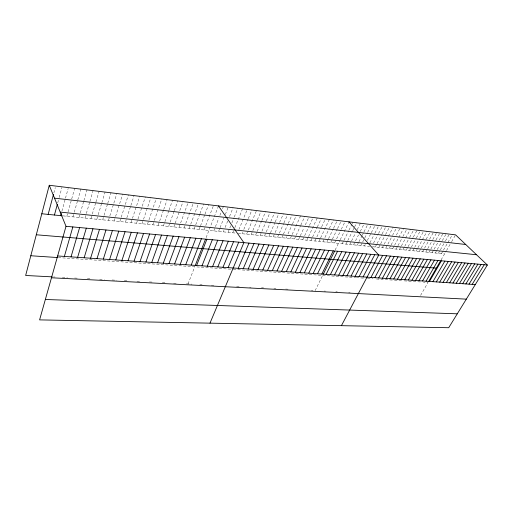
<?xml version="1.0" encoding="UTF-8"?>
<svg xmlns="http://www.w3.org/2000/svg" width="513" height="513" viewBox="0 0 513 513"><rect width="100%" height="100%" fill="white"/><g stroke="black" fill="none" stroke-linecap="round" stroke-linejoin="round"><path stroke-width="0.38" stroke-dasharray="2.56 1.92" d="M53.865 192.959L55.295 187.598M57.745 202.84L58.989 198.268M59.194 197.505L61.881 187.604M61.926 211.099L65.266 198.98M65.478 198.223L68.197 188.374M66.837 216.262L71.493 199.685M71.705 198.929L74.667 188.38M72.949 216.871L74.045 213.017M74.27 212.247L77.566 200.692M77.79 199.923L80.868 189.137M79.002 217.474L80.111 213.645M80.336 212.876L83.67 201.378M83.895 200.615L87.005 189.887M84.998 218.076L86.12 214.261M86.344 213.498L89.717 202.064M89.942 201.301L93.09 190.624M90.942 218.666L92.077 214.876M92.302 214.113L95.707 202.738M95.931 201.981L99.112 191.362M96.829 219.25L97.97 215.479M98.201 214.723L101.638 203.404M101.869 202.654L105.082 192.086M102.658 219.833L103.812 216.082M104.043 215.332L107.518 204.071M107.749 203.321L110.988 192.811M108.435 220.41L109.602 216.678M109.84 215.928L116.842 193.523M114.162 220.981L115.342 217.268M115.572 216.524L122.645 194.235M119.83 221.545L128.391 194.934M125.454 222.11L130.635 206.22M130.879 205.463L134.085 195.626M131.027 222.661L139.722 196.319M136.548 223.213L145.314 196.998M142.018 223.758L143.281 220.032M143.531 219.288L150.854 197.672M147.443 224.296L148.712 220.59M148.969 219.853L156.337 198.345M152.816 224.835L154.092 221.148M154.349 220.41L161.781 199.006M158.139 225.367L163.448 210.247M163.718 209.49L167.167 199.666M163.423 225.893L168.764 210.849M169.034 210.093L172.509 200.314M168.655 226.413L174.035 211.439M174.305 210.696L177.799 200.961M173.843 226.932L174.927 223.95M175.196 223.206L183.051 201.603M178.986 227.445L180.352 223.739M180.621 222.995L188.245 202.237M184.084 227.952L185.456 224.264M185.732 223.527L193.401 202.866M189.143 228.458L198.512 203.488M194.151 228.958L199.698 214.338M199.974 213.607L203.578 204.11M199.121 229.452L200.237 226.541M200.519 225.816L204.693 214.902M204.976 214.178L208.599 204.719M204.052 229.946L205.495 226.214M205.784 225.47L213.575 205.328M188.021 283.958L194.735 266.779M206.123 237.615L218.506 205.931M213.78 230.914L218.737 218.352M219.904 215.396L221.359 211.696M222.527 208.74L223.399 206.527M218.583 231.395L219.756 228.452M220.045 227.714L223.854 218.153M225.322 214.472L228.253 207.117M223.347 231.87L223.937 230.401M225.111 227.477L227.759 220.885M229.529 216.492L233.062 207.707M228.067 232.338L229.548 228.695M229.843 227.964L230.728 225.778M231.914 222.86L233.986 217.762M234.281 217.031L237.827 208.284M232.755 232.806L233.646 230.632M234.832 227.727L242.553 208.862M238.891 229.657L247.247 209.432M242.008 233.729L242.604 232.293M243.803 229.414L247.997 219.346M248.298 218.628L251.896 210.003M246.58 234.184L256.506 210.567M251.114 234.633L257.026 220.673M257.34 219.942L261.079 211.125M255.609 235.082L256.859 232.158M257.173 231.427L261.547 221.186M261.861 220.455L265.612 211.677M260.065 235.531L261.636 231.889M261.951 231.158L266.029 221.693M266.343 220.962L270.107 212.222M264.49 235.967L270.473 222.193M270.787 221.469L274.57 212.767M268.883 236.41L270.146 233.518M270.46 232.799L274.885 222.693M275.199 221.969L278.995 213.312M273.23 236.839L274.821 233.248M275.135 232.53L279.258 223.187M279.572 222.469L283.381 213.844M277.552 237.269L283.599 223.674M283.913 222.963L287.735 214.376M281.836 237.699L283.112 234.851M283.433 234.14L287.902 224.162M288.223 223.45L292.051 214.902M286.087 238.122L286.729 236.705M288.011 233.864L292.173 224.643M292.493 223.937L296.334 215.422M290.307 238.545L300.58 215.941M294.488 238.962L295.821 236.057M296.155 235.332L300.477 225.893M300.804 225.169L304.799 216.46M298.643 239.372L299.977 236.487M300.31 235.762L303.978 227.81M305.312 224.918L308.98 216.967M302.76 239.783L309.115 226.111M309.448 225.393L313.129 217.474M306.851 240.193L308.191 237.327M308.525 236.608L317.246 217.974M310.904 240.597L312.25 237.743M312.584 237.032L316.957 227.753M317.291 227.041L321.324 218.474M314.931 241.001L321.33 227.496M321.67 226.784L325.377 218.968M318.926 241.399L320.279 238.564M320.612 237.859L329.397 219.461M322.889 241.79L324.582 238.269M324.921 237.564L328.987 229.106M329.32 228.4L333.386 219.949M326.819 242.187L328.179 239.379M328.519 238.673L333.27 228.849M333.61 228.15L337.342 220.43M330.725 242.572L332.084 239.776M332.43 239.077L337.188 229.292M337.528 228.593L341.273 220.911M334.604 242.963L340.94 230.016M341.292 229.292L345.172 221.385M315.155 290.602L322.651 275.385M335.143 250.049L339.856 240.482M340.215 239.763L349.039 221.853M342.254 243.72L343.665 240.866M344.024 240.155L348.622 230.882M348.975 230.17L351.803 224.463M352.162 223.751L352.867 222.321M346.031 244.098L347.448 241.257M347.801 240.546L352.412 231.312M352.764 230.6L354.182 227.759M354.541 227.047L356.663 222.783M349.776 244.477L351.2 241.642M351.552 240.937L355.464 233.152M357.24 229.612L360.434 223.245M353.502 244.842L358.484 234.98M360.261 231.453L364.179 223.7M357.195 245.214L358.619 242.405M358.978 241.706L361.832 236.089M362.184 235.384L363.614 232.581M363.967 231.876L367.892 224.155M360.863 245.58L362.293 242.784M362.646 242.085L364.435 238.59M364.794 237.891L367.289 232.992M367.648 232.293L371.579 224.604M364.506 245.939L365.218 244.547M367.366 240.373L370.944 233.409M371.303 232.71L375.234 225.053M369.911 242.835L374.567 233.819M374.926 233.126L378.87 225.496M373.502 243.207L378.164 234.223M378.523 233.537L381.755 227.317M375.266 247.016L376.709 244.265M377.068 243.572L381.736 234.627M382.095 233.941L386.052 226.374M378.806 247.369L380.293 244.534M380.665 243.822L385.135 235.313M385.507 234.601L389.604 226.804M382.32 247.715L383.807 244.893M384.179 244.188L393.131 227.233M385.802 248.068L392.15 236.102M392.522 235.403L396.632 227.663M389.264 248.407L390.759 245.605M391.137 244.906L394.875 237.897M396.369 235.095L400.108 228.086M392.701 248.754L394.202 245.958M394.574 245.265L403.558 228.509M396.113 249.094L397.613 246.311M397.985 245.618L402.487 237.269M402.865 236.576L406.989 228.926M399.505 249.433L401.006 246.657M401.378 245.964L410.387 229.343M402.865 249.767L404.372 247.003M404.744 246.317L409.259 238.032M409.63 237.346L413.767 229.753M406.206 250.1L407.713 247.349M408.091 246.663L412.984 237.724M413.356 237.038L417.12 230.164M409.528 250.434L411.035 247.689M411.413 247.003L415.928 238.789M416.306 238.103L420.448 230.568M412.824 250.761L414.331 248.029M414.709 247.349L419.23 239.161M419.608 238.474L423.757 230.972M416.094 251.088L417.608 248.369M417.98 247.689L427.04 231.369M419.345 251.408L420.859 248.702M421.231 248.023L425.764 239.898M426.143 239.218L430.298 231.773M422.571 251.729L424.142 248.933M424.533 248.234L429.227 239.853M429.618 239.154L433.536 232.165M425.777 252.05L427.348 249.267M427.739 248.568L432.44 240.219M432.831 239.52L436.755 232.556M428.964 252.37L430.529 249.594M430.92 248.901L435.633 240.578M436.024 239.885L439.942 232.947M432.126 252.685L433.697 249.921M434.088 249.228L438.801 240.937M439.192 240.244L443.117 233.332M435.261 252.999L436.839 250.241M437.23 249.555L441.943 241.29M442.334 240.603L446.265 233.716M438.384 253.307L439.955 250.562M440.346 249.876L445.066 241.649M445.464 240.963L449.394 234.101M441.481 253.614L443.059 250.883M443.45 250.197L452.498 234.479M420.57 295.411L428.047 282.477L423.443 282.169M441.109 259.886L446.137 251.197M446.528 250.517L451.254 242.348M451.645 241.668L455.582 234.858M53.551 276.937L55.026 277.014M62.355 277.392L67.434 277.661M74.616 278.033L78.899 278.258M87.357 278.7L91.744 278.931M99.65 279.341L104.344 279.585M112.097 279.995L116.695 280.233M124.287 280.63L128.058 280.829M136.99 281.291L141.415 281.522M149.437 281.945L153.047 282.131M162.339 282.618L165.872 282.804M173.586 283.208L177.742 283.42M186.431 283.875L191.965 284.164M199.781 284.574L202.109 284.696M211.318 285.177L215.107 285.375M236.615 286.498L239.52 286.652M249.568 287.171L250.992 287.248M261.527 287.799L263.618 287.908M273.916 288.447L275.956 288.55M285.626 289.056L288.017 289.185M311.359 290.403L312.879 290.48M324.113 291.07L325.595 291.147M335.823 291.679L337.272 291.756M348.693 292.352L350.103 292.423M58.277 257.597L231.831 269.274M233.325 269.376L355.631 277.604M356.336 277.648L364.07 278.174M367.545 278.405L373.06 278.777M376.471 279.008L383.23 279.463M385.237 279.598L393.195 280.13M394.503 280.22L402.955 280.791M404.244 280.874L412.523 281.432M413.311 281.483L420.346 281.958M62.984 215.877L235.852 233.114M238.167 233.344L369.552 246.445M372.419 246.734L444.559 253.922"/><path stroke-width="0.77" d="M49.254 185.276L66.01 226.304L39.591 319.888L448.708 327.724L487.35 265.016L455.582 234.858L49.254 185.276L25.65 275.475L52.069 276.86M48.151 214.402L53.455 194.491M54.436 215.024L57.334 204.36M60.669 215.646L61.297 213.376M64.369 256.423L72.852 226.932M71.031 256.878L79.618 227.554M77.623 257.334L86.312 228.17M84.145 257.776L92.936 228.779M90.602 258.219L99.49 229.382M96.995 258.661L105.979 229.978M103.325 259.091L112.405 230.568M109.596 259.52L118.759 231.151M115.797 259.944L125.05 231.729M121.94 260.367L131.277 232.299M128.026 260.784L137.446 232.87M134.047 261.194L143.55 233.428M140.011 261.604L149.597 233.986M145.916 262.008L155.58 234.537M151.765 262.412L161.505 235.082M157.562 262.81L167.373 235.621M163.301 263.201L173.182 236.153M168.982 263.592L178.934 236.679M174.612 263.977L184.635 237.205M180.191 264.355L190.278 237.724M185.712 264.734L195.863 238.237M191.189 265.112L201.404 238.744M195.293 265.336L205.367 239.571M196.607 265.484L206.886 239.25M201.981 265.849L212.318 239.751M207.303 266.215L217.698 240.244M212.581 266.574L223.033 240.732M217.801 266.933L228.311 241.219M222.982 267.292L233.543 241.7M228.112 267.639L238.731 242.174M209.984 323.152L243.867 242.649L218.506 205.931M238.237 268.337L248.959 243.117M243.233 268.677L253.999 243.579M248.189 269.017L259.001 244.034M253.095 269.351L263.951 244.489M257.956 269.684L268.863 244.945M262.778 270.018L273.724 245.387M267.562 270.345L278.546 245.836M272.3 270.665L283.323 246.272M276.994 270.992L288.062 246.708M281.65 271.306L292.756 247.138M286.267 271.627L297.412 247.567M290.845 271.941L302.029 247.991M295.385 272.249L306.601 248.407M299.887 272.557L311.135 248.824M304.344 272.865L315.636 249.241M308.775 273.166L320.093 249.651M313.161 273.467L324.511 250.055M317.509 273.769L328.891 250.459M321.824 274.064L333.238 250.857M323.28 274.115L334.482 251.383M326.108 274.352L337.548 251.255M330.353 274.647L341.818 251.646M334.559 274.936L346.057 252.037M338.734 275.218L350.257 252.422M342.876 275.507L354.425 252.806M346.987 275.782L358.561 253.185M351.059 276.065L362.659 253.563M355.105 276.34L366.724 253.935M359.113 276.616L370.758 254.307M363.095 276.892L374.759 254.672M341.414 325.665L378.729 255.038L349.039 221.853M370.944 277.424L382.653 255.397M374.817 277.693L386.545 255.756M378.665 277.956L390.406 256.109M382.474 278.219L394.24 256.462M386.257 278.476L398.037 256.814M390.015 278.732L401.814 257.16M393.74 278.989L405.552 257.5M397.44 279.239L409.265 257.84M401.108 279.495L412.952 258.18M404.751 279.745L416.607 258.52M408.361 279.989L420.237 258.853M411.945 280.233L423.834 259.18M415.511 280.476L427.406 259.507M419.044 280.72L430.952 259.834M422.545 280.964L434.473 260.162M426.027 281.201L437.961 260.482M428.708 281.342L440.423 261.072M429.484 281.438L441.43 260.796M432.914 281.669L444.867 261.117M436.319 281.906L448.285 261.425M439.699 282.137L451.671 261.739M443.052 282.368L455.037 262.047M446.381 282.592L458.372 262.355M449.689 282.823L461.687 262.662M452.966 283.048L464.977 262.964M456.23 283.272L468.247 263.259M459.462 283.49L471.485 263.56M462.675 283.708L474.705 263.855M465.862 283.926L477.898 264.15M469.029 284.144L481.072 264.439M472.178 284.362L484.221 264.727M45.349 299.496L457.282 313.809M51.48 277.777L466.323 299.143M30.812 255.75L57.527 257.545M57.642 255.961L475.301 284.574M36.301 234.774L436.339 268.145M66.01 226.304L487.35 265.016M41.803 213.767L62.208 215.8M60.213 212.106L476.519 254.737M54.519 198.172L465.727 244.483"/></g></svg>
